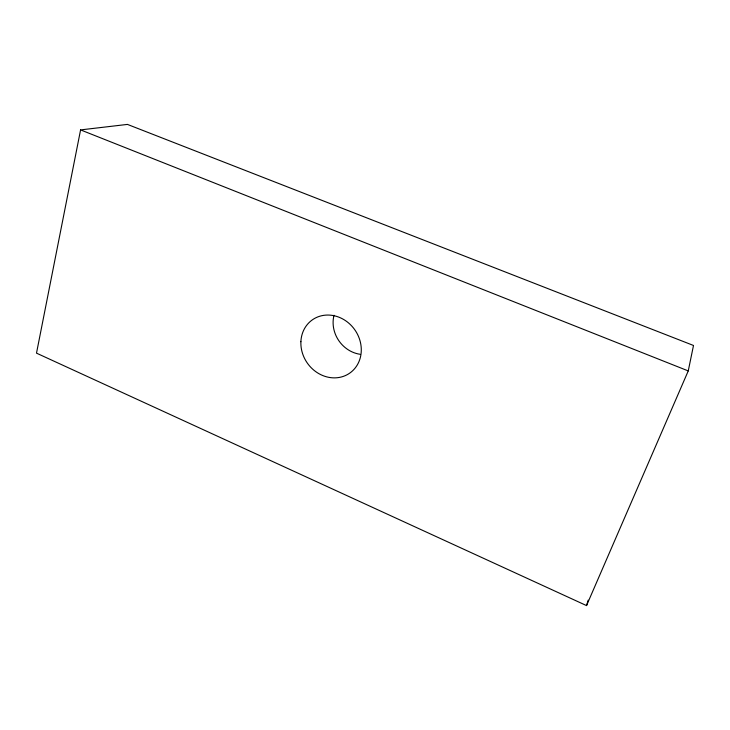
<?xml version="1.0" encoding="UTF-8"?>
<svg xmlns="http://www.w3.org/2000/svg" width="730" height="730" viewBox="0 0 730 730"><rect width="100%" height="100%" fill="white"/><g stroke="black" fill="none" stroke-linecap="round" stroke-linejoin="round"><path stroke-width="1.09" d="M80.583 129.904L36.5 353.147L586.537 605.59L688.253 370.913L693.5 345.473L127.449 124.41L80.583 129.904L688.253 370.913M586.537 605.59L588.188 600.133M360.054 354.278A30.204 27.338 55 0 1 334.012 315.278M300.897 341.695A32.54 28.99 54.9 0 0 345.025 375.731A32.54 28.99 54.9 0 0 347.307 321.948A32.54 28.99 54.9 0 0 300.897 341.695"/></g></svg>
